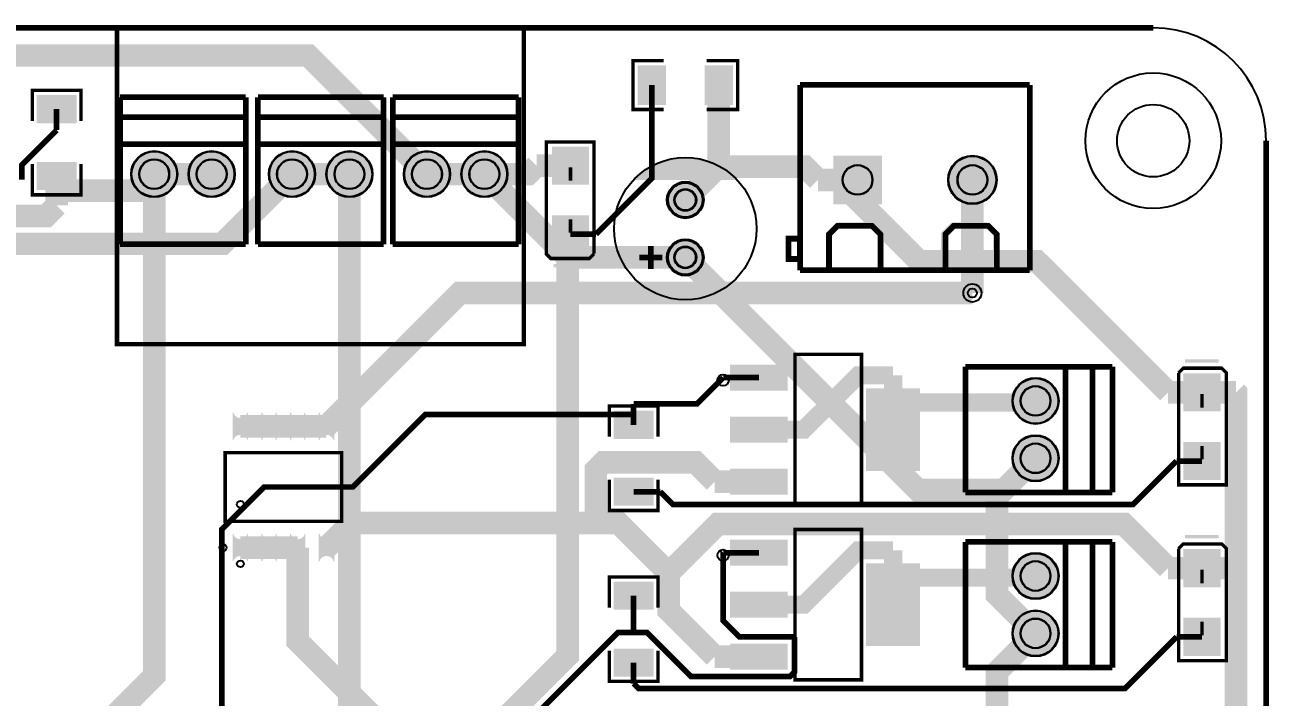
# Model space of a CAD drawing. Header units: millimetres. Extents: x 0 to 140, y -140 to 0.
# Drawn here: x 85.1 to 140.1, y -29.6 to 0.1 of the extents above; entities that cross this region are included whole.
import ezdxf

# ---------------------------------------------------------------- set-up
doc = ezdxf.new("R2010")
doc.units = ezdxf.units.MM
for name, color, linetype, true_color in [('BoardOutLine', 7, 'Continuous', 0xff00ff), ('BottomLayer', 7, 'Continuous', 0x0000ff), ('BottomSolderMaskLayer', 7, 'Continuous', 0xaa00ff), ('Document', 7, 'Continuous', 0xffffff), ('Hole', 7, 'Continuous', 0x222222), ('Multi-Layer', 7, 'Continuous', 0xc0c0c0), ('TopLayer', 7, 'Continuous', 0xff0000), ('TopPasteMaskLayer', 7, 'Continuous', 0x808080), ('TopSilkLayer', 7, 'Continuous', 0xffcc00), ('TopSolderMaskLayer', 7, 'Continuous', 0x800080)]:
    doc.layers.add(name, color=color, linetype=linetype, true_color=true_color)

msp = doc.modelspace()

# ---------------------------------------------------------------- hatches: boundary and pattern name
at = {"layer": 'BottomSolderMaskLayer'}
for points in [[(89.7797815595631, -6.477012954025895, 1), (91.83058166116331, -6.477012954025895, 1)], [(92.31978663957324, -6.477012954025895, 1), (94.37058674117344, -6.477012954025895, 1)], [(95.87579375158742, -6.477012954025895, 1), (97.92659385318763, -6.477012954025895, 1)], [(98.41579883159778, -6.477012954025895, 1), (100.46659893319799, -6.477012954025895, 1)], [(101.84480568961152, -6.477012954025895, 1), (103.89560579121172, -6.477012954025895, 1)], [(104.38481076962165, -6.477012954025895, 1), (106.43561087122185, -6.477012954025895, 1)], [(120.84533304304728, -5.6560010643830765), (122.99533304304714, -5.6560010643830765), (122.99533304304714, -7.806001064383167), (120.84533304304728, -7.806001064383167)], [(125.9253302006603, -6.730988061976063, 1), (128.0753302006603, -6.730988061976063, 1)], [(113.48742697485407, -7.6200152400305114, 1), (115.11303022606059, -7.6200152400305114, 1)], [(113.48742697485407, -10.160020320040644, 1), (115.11303022606059, -10.160020320040644, 1)], [(128.76885953771915, -16.51003302006609, 1), (130.81965963931935, -16.51003302006609, 1)], [(128.76885953771915, -19.050038100076222, 1), (130.81965963931935, -19.050038100076222, 1)], [(128.76885953771915, -24.25704851409705, 1), (130.81965963931935, -24.25704851409705, 1)], [(128.76885953771915, -26.797053594107183, 1), (130.81965963931935, -26.797053594107183, 1)]]:
    msp.add_hatch(color=256, dxfattribs=at).paths.add_polyline_path(points)
at = {"layer": 'Document'}
for points in [[(109.72021844043684, -6.395021590043257), (108.72021844043684, -6.395021590043257), (108.72021844043684, -6.545008890017812), (109.72021844043684, -6.545008890017812)], [(109.29522479044954, -6.170002540005044), (109.14521209042437, -6.170002540005044), (109.14521209042437, -6.770002540005066), (109.29522479044954, -6.770002540005066)], [(109.29522479044954, -9.070027940055866), (109.14521209042437, -9.070027940055866), (109.14521209042437, -8.470027940055957), (109.29522479044954, -8.470027940055957)], [(120.53324866649723, -10.631013462026885), (120.53324866649746, -9.131013462026885), (120.53433223147954, -9.114435253987722), (120.53757056511222, -9.098140337905079), (120.54290825091425, -9.082407563034053), (120.55025394691665, -9.067506158902347), (120.55948194876805, -9.053691128077617), (120.57043434086904, -9.04119888239768), (120.97043434086868, -8.641198882397703), (120.98292658654873, -8.63024649029694), (120.99674161737335, -8.62101848844543), (121.01164302150528, -8.613672792443026), (121.02737579637596, -8.60833510664122), (121.04367071245883, -8.605096773008313), (121.06024892049777, -8.604013208026345), (122.56024892049777, -8.604013208026345), (122.57682712853693, -8.605096773008313), (122.5931220446198, -8.60833510664122), (122.60885481949049, -8.613672792443026), (122.62375622362242, -8.62101848844543), (122.63757125444704, -8.63024649029694), (122.65006350012709, -8.641198882397703), (123.05006350012695, -9.04119888239768), (123.06101589222772, -9.053691128077617), (123.07024389407934, -9.067506158902347), (123.07758959008174, -9.082407563034053), (123.08292727588355, -9.098140337905079), (123.08616560951646, -9.114435253987722), (123.08724917449831, -9.131013462026885), (123.08724917449831, -10.731013462026908), (123.0861626697199, -10.747590321592611), (123.08292174578219, -10.763883546495094), (123.07758185579269, -10.779614355139188), (123.07023436674945, -10.794513589027247), (123.06100499622721, -10.808326318136778), (123.050051661314, -10.820816202843162), (123.03756177660762, -10.831769537756031), (123.02374904749809, -10.84099890827838), (123.00884981360991, -10.848346397321734), (122.99311900496605, -10.853686287311348), (122.97682578006356, -10.85692721124883), (122.96024892049786, -10.858013716027472), (122.94367206093216, -10.85692721124883), (122.92737883602967, -10.853686287311348), (122.91164802738581, -10.848346397321734), (122.89674879349764, -10.84099890827838), (122.8829360643881, -10.831769537756031), (122.87044617968172, -10.820816202843162), (122.85949284476874, -10.808326318136778), (122.8502634742465, -10.794513589027247), (122.84291598520326, -10.779614355139188), (122.83757609521354, -10.763883546495094), (122.83433517127582, -10.747590321592611), (122.83324866649741, -10.731013462026908), (122.83324866649741, -9.183616967234002), (122.50764541529088, -8.858013716027358), (121.11285242570489, -8.858013716027358), (120.78724917449836, -9.183616967234002), (120.78724917449836, -10.631013462026885), (120.78616266971994, -10.647590321592588), (120.78292174578223, -10.663883546495072), (120.7775818557925, -10.679614355139165), (120.77023436674926, -10.694513589027224), (120.76100499622703, -10.708326318136756), (120.75005166131405, -10.720816202843139), (120.73756177660744, -10.731769537756009), (120.72374904749813, -10.740998908278357), (120.70884981360996, -10.748346397321711), (120.69311900496587, -10.753686287311325), (120.67682578006361, -10.756927211248922), (120.66024892049768, -10.758013716027449), (120.64367206093198, -10.756927211248922), (120.62737883602972, -10.753686287311325), (120.61164802738563, -10.748346397321711), (120.59674879349745, -10.740998908278357), (120.58293606438815, -10.731769537756009), (120.57044617968154, -10.720816202843139), (120.55949284476856, -10.708326318136756), (120.55026347424632, -10.694513589027224), (120.54291598520308, -10.679614355139165), (120.53757609521335, -10.663883546495072), (120.53433517127564, -10.647590321592588), (120.53324866649723, -10.631013462026885)], [(125.6132588265175, -10.631013462026885), (125.61325882651772, -9.131013462026885), (125.6143423914998, -9.114435253987722), (125.61758072513271, -9.098140337905079), (125.62291841093452, -9.082407563034053), (125.63026410693692, -9.067506158902347), (125.63949210878855, -9.053691128077617), (125.65044450088931, -9.04119888239768), (126.05044450088894, -8.641198882397703), (126.062936746569, -8.63024649029694), (126.07675177739361, -8.62101848844543), (126.09165318152554, -8.613672792443026), (126.10738595639623, -8.60833510664122), (126.1236808724791, -8.605096773008313), (126.14025908051826, -8.604013208026345), (127.64025908051826, -8.604013208026345), (127.6568372885572, -8.605096773008313), (127.67313220464007, -8.60833510664122), (127.68886497951075, -8.613672792443026), (127.70376638364269, -8.62101848844543), (127.7175814144673, -8.63024649029694), (127.73007366014735, -8.641198882397703), (128.13007366014722, -9.04119888239768), (128.1410260522482, -9.053691128077617), (128.1502540540996, -9.067506158902347), (128.157599750102, -9.082407563034053), (128.16293743590404, -9.098140337905079), (128.16617576953672, -9.114435253987722), (128.1672593345188, -9.131013462026885), (128.1672593345188, -10.731013462026908), (128.1661728297404, -10.747590321592611), (128.16293190580268, -10.763883546495094), (128.15759201581295, -10.779614355139188), (128.1502445267697, -10.794513589027247), (128.14101515624748, -10.808326318136778), (128.1300618213345, -10.820816202843162), (128.11757193662788, -10.831769537756031), (128.10375920751858, -10.84099890827838), (128.0888599736304, -10.848346397321734), (128.0731291649863, -10.853686287311348), (128.05683594008406, -10.85692721124883), (128.04025908051813, -10.858013716027472), (128.02368222095242, -10.85692721124883), (128.00738899605017, -10.853686287311348), (127.99165818740607, -10.848346397321734), (127.9767589535179, -10.84099890827838), (127.9629462244086, -10.831769537756031), (127.95045633970199, -10.820816202843162), (127.939503004789, -10.808326318136778), (127.93027363426677, -10.794513589027247), (127.92292614522353, -10.779614355139188), (127.9175862552338, -10.763883546495094), (127.91434533129609, -10.747590321592611), (127.91325882651768, -10.731013462026908), (127.91325882651768, -9.183616967234002), (127.58765557531115, -8.858013716027358), (126.19286258572515, -8.858013716027358), (125.86725933451862, -9.183616967234002), (125.86725933451862, -10.631013462026885), (125.86617282974021, -10.647590321592588), (125.8629319058025, -10.663883546495072), (125.85759201581277, -10.679614355139165), (125.85024452676953, -10.694513589027224), (125.8410151562473, -10.708326318136756), (125.83006182133431, -10.720816202843139), (125.81757193662793, -10.731769537756009), (125.8037592075184, -10.740998908278357), (125.78885997363022, -10.748346397321711), (125.77312916498636, -10.753686287311325), (125.75683594008387, -10.756927211248922), (125.74025908051817, -10.758013716027449), (125.72368222095247, -10.756927211248922), (125.70738899604999, -10.753686287311325), (125.69165818740612, -10.748346397321711), (125.67675895351795, -10.740998908278357), (125.66294622440842, -10.731769537756009), (125.65045633970203, -10.720816202843139), (125.63950300478882, -10.708326318136756), (125.63027363426659, -10.694513589027224), (125.62292614522335, -10.679614355139165), (125.61758625523385, -10.663883546495072), (125.61434533129614, -10.647590321592588), (125.6132588265175, -10.631013462026885)], [(137.08526797053605, -16.203022606045238), (137.23528067056122, -16.203022606045238), (137.23528067056122, -16.803022606045147), (137.08526797053605, -16.803022606045147)], [(137.08526797053605, -19.10304800609606), (137.23528067056122, -19.10304800609606), (137.23528067056122, -18.503048006096037), (137.08526797053605, -18.503048006096037)], [(136.66027432054875, -18.878028956057847), (137.66027432054875, -18.878028956057847), (137.66027432054875, -18.728041656083406), (136.66027432054875, -18.728041656083406)], [(137.08526797053605, -23.979349758699527), (137.23528067056122, -23.979349758699527), (137.23528067056122, -24.57934975869955), (137.08526797053605, -24.57934975869955)], [(137.08526797053605, -26.879375158750236), (137.23528067056122, -26.879375158750236), (137.23528067056122, -26.279375158750327), (137.08526797053605, -26.279375158750327)], [(136.66027432054875, -26.65435610871225), (137.66027432054875, -26.65435610871225), (137.66027432054875, -26.50436880873758), (136.66027432054875, -26.50436880873758)]]:
    msp.add_hatch(color=256, dxfattribs=at).paths.add_polyline_path(points)
at = {"layer": 'Multi-Layer'}
for points in [[(89.8051816103632, -6.477012954025895, 1), (91.8051816103632, -6.477012954025895, 1)], [(92.34518669037334, -6.477012954025895, 1), (94.34518669037334, -6.477012954025895, 1)], [(95.90119380238752, -6.477012954025895, 1), (97.90119380238752, -6.477012954025895, 1)], [(98.44119888239788, -6.477012954025895, 1), (100.44119888239788, -6.477012954025895, 1)], [(101.87020574041162, -6.477012954025895, 1), (103.87020574041162, -6.477012954025895, 1)], [(104.41021082042175, -6.477012954025895, 1), (106.41021082042175, -6.477012954025895, 1)], [(120.87033274066562, -5.681000762001531), (122.97033274066553, -5.681000762001531), (122.97033274066553, -7.781000762001554), (120.87033274066562, -7.781000762001554)], [(125.9503302006603, -6.730988061976063, 1), (128.0503302006603, -6.730988061976063, 1)], [(113.53822707645428, -7.6200152400305114, 1), (115.06223012446038, -7.6200152400305114, 1)], [(113.53822707645428, -10.160020320040644, 1), (115.06223012446038, -10.160020320040644, 1)], [(128.79425958851925, -16.51003302006609, 1), (130.79425958851925, -16.51003302006609, 1)], [(128.79425958851925, -19.050038100076222, 1), (130.79425958851925, -19.050038100076222, 1)], [(128.79425958851925, -24.25704851409705, 1), (130.79425958851925, -24.25704851409705, 1)], [(128.79425958851925, -26.797053594107183, 1), (130.79425958851925, -26.797053594107183, 1)]]:
    msp.add_hatch(color=256, dxfattribs=at).paths.add_polyline_path(points)
at = {"layer": 'TopLayer'}
for points in [[(113.42522225044445, -1.689509779019545), (113.42522225044445, -3.39050038100072), (112.21770383540752, -3.39050038100072), (112.21770383540752, -1.689509779019545)], [(115.17523495046999, -1.689509779019545), (115.17523495046999, -3.39050038100072), (116.38275336550691, -3.39050038100072), (116.38275336550691, -1.689509779019545)], [(85.6366776733555, -4.205003810007611), (87.33766827533645, -4.205003810007611), (87.33766827533645, -2.997485394970795), (85.6366776733555, -2.997485394970795)], [(108.42021844043688, -6.920116840233618), (108.42021844043688, -5.285115570231142), (110.02021844043679, -5.285115570231142), (110.02021844043679, -6.920116840233618)], [(85.6366776733555, -5.955016510033033), (87.33766827533645, -5.955016510033033), (87.33766827533645, -7.162534925069849), (85.6366776733555, -7.162534925069849)], [(108.42021844043688, -9.954914909829881), (108.42021844043688, -8.319913639827291), (110.02021844043679, -8.319913639827291), (110.02021844043679, -9.954914909829881)], [(118.8033020066041, -16.03007366014731), (116.30330200660387, -16.03007366014731), (116.30330200660387, -14.930048260096441), (118.8033020066041, -14.930048260096441)], [(137.9602743205487, -15.318135636271222), (137.9602743205487, -16.953136906273812), (136.3602743205488, -16.953136906273812), (136.3602743205488, -15.318135636271222)], [(122.3232664465329, -19.58003556007111), (122.3232664465329, -15.980035560071087), (124.66327152654299, -15.980035560071087), (124.66327152654299, -19.58003556007111)], [(94.93018796037597, -17.020040640081334, -0.7853981633974483), (94.30019050038106, -17.020040640081334), (94.30019050038106, -18.255041910083833, -0.7853981633974483), (94.93018796037597, -18.255041910083833)], [(96.20019050038093, -17.020040640081334, -0.7853981633974483), (95.57019304038602, -17.020040640081334), (95.57019304038602, -18.255041910083833, -0.7853981633974483), (96.20019050038093, -18.255041910083833)], [(97.4701930403861, -17.020040640081334, -0.7853981633974483), (96.8401955803912, -17.020040640081334), (96.8401955803912, -18.255041910083833, -0.7853981633974483), (97.4701930403861, -18.255041910083833)], [(98.74019558039129, -17.020040640081334, -0.7853981633974483), (98.11019812039638, -17.020040640081334), (98.11019812039638, -18.255041910083833, -0.7853981633974483), (98.74019558039129, -18.255041910083833)], [(112.86471932943869, -18.175031750063567), (111.16372872745751, -18.175031750063567), (111.16372872745751, -16.96751333502675), (112.86471932943869, -16.96751333502675)], [(118.8033020066041, -18.330048260096532), (116.30330200660387, -18.330048260096532), (116.30330200660387, -17.23002286004578), (118.8033020066041, -17.23002286004578)], [(137.9602743205487, -18.352933705867486), (137.9602743205487, -19.987934975869962), (136.3602743205488, -19.987934975869962), (136.3602743205488, -18.352933705867486)], [(118.8033020066041, -20.630022860045756), (116.30330200660387, -20.630022860045756), (116.30330200660387, -19.52999745999489), (118.8033020066041, -19.52999745999489)], [(112.86471932943869, -19.925044450088876), (111.16372872745751, -19.925044450088876), (111.16372872745751, -21.132562865125692), (112.86471932943869, -21.132562865125692)], [(94.93018796037597, -22.385039370078744, -0.7853981633974483), (94.30019050038106, -22.385039370078744), (94.30019050038106, -23.620040640081243, -0.7853981633974483), (94.93018796037597, -23.620040640081243)], [(96.20019050038093, -22.385039370078744, -0.7853981633974483), (95.57019304038602, -22.385039370078744), (95.57019304038602, -23.620040640081243, -0.7853981633974483), (96.20019050038093, -23.620040640081243)], [(97.4701930403861, -22.385039370078744, -0.7853981633974483), (96.8401955803912, -22.385039370078744), (96.8401955803912, -23.620040640081243, -0.7853981633974483), (97.4701930403861, -23.620040640081243)], [(98.74019558039129, -22.385039370078744, -0.7853981633974483), (98.11019812039638, -22.385039370078744), (98.11019812039638, -23.620040640081243, -0.7853981633974483), (98.74019558039129, -23.620040640081243)], [(118.8033020066041, -23.77708915417827), (116.30330200660387, -23.77708915417827), (116.30330200660387, -22.677063754127516), (118.8033020066041, -22.677063754127516)], [(137.9602743205487, -23.094462788925625), (137.9602743205487, -24.7294640589281), (136.3602743205488, -24.7294640589281), (136.3602743205488, -23.094462788925625)], [(122.3232664465329, -27.327051054102185), (122.3232664465329, -23.72705105410205), (124.66327152654299, -23.72705105410205), (124.66327152654299, -27.327051054102185)], [(112.86471932943869, -25.736398272796578), (111.16372872745751, -25.736398272796578), (111.16372872745751, -24.52887985775976), (112.86471932943869, -24.52887985775976)], [(118.8033020066041, -26.077063754127494), (116.30330200660387, -26.077063754127494), (116.30330200660387, -24.97703835407674), (118.8033020066041, -24.97703835407674)], [(137.9602743205487, -26.12926085852166), (137.9602743205487, -27.76426212852425), (136.3602743205488, -27.76426212852425), (136.3602743205488, -26.12926085852166)], [(112.86471932943869, -27.486410972821886), (111.16372872745751, -27.486410972821886), (111.16372872745751, -28.693929387858702), (112.86471932943869, -28.693929387858702)], [(118.8033020066041, -28.377038354076717), (116.30330200660387, -28.377038354076717), (116.30330200660387, -27.277012954025963), (118.8033020066041, -27.277012954025963)]]:
    msp.add_hatch(color=256, dxfattribs=at).paths.add_polyline_path(points)
at = {"layer": 'TopPasteMaskLayer'}
for points in [[(113.42522225044445, -1.7895097790195678), (113.42522225044445, -2.1508255016509565), (113.32522225044454, -2.2508255016509793), (113.11465582931169, -2.2508255016509793), (113.01465582931155, -2.350825501651002), (113.01465582931155, -2.729184658369263), (113.11465582931169, -2.829184658369286), (113.32522225044454, -2.829184658369286), (113.42522225044445, -2.9291846583693086), (113.42522225044445, -3.2905003810006974), (113.32522225044454, -3.39050038100072), (112.31770383540766, -3.39050038100072), (112.21770383540752, -3.2905003810006974), (112.21770383540752, -1.7895097790195678), (112.31770383540766, -1.689509779019545), (113.32522225044454, -1.689509779019545)], [(115.17523495046999, -1.7895097790195678), (115.17523495046999, -2.1508255016509565), (115.2752349504699, -2.2508255016509793), (115.48580137160275, -2.2508255016509793), (115.58580137160288, -2.350825501651002), (115.58580137160288, -2.729184658369263), (115.48580137160275, -2.829184658369286), (115.2752349504699, -2.829184658369286), (115.17523495046999, -2.9291846583693086), (115.17523495046999, -3.2905003810006974), (115.2752349504699, -3.39050038100072), (116.28275336550678, -3.39050038100072), (116.38275336550691, -3.2905003810006974), (116.38275336550691, -1.7895097790195678), (116.28275336550678, -1.689509779019545), (115.2752349504699, -1.689509779019545)], [(85.73667767335542, -4.205003810007611), (86.0979933959868, -4.205003810007611), (86.19799339598671, -4.105003810007588), (86.19799339598671, -3.894437388874735), (86.29799339598662, -3.794437388874826), (86.67635255270534, -3.794437388874826), (86.77635255270525, -3.894437388874735), (86.77635255270525, -4.105003810007588), (86.87635255270516, -4.205003810007611), (87.23766827533655, -4.205003810007611), (87.33766827533645, -4.105003810007588), (87.33766827533645, -3.0974853949708177), (87.23766827533655, -2.997485394970795), (85.73667767335542, -2.997485394970795), (85.6366776733555, -3.0974853949708177), (85.6366776733555, -4.105003810007588)], [(108.52019304038595, -6.920040640081311), (108.8907289814581, -6.920040640081311), (108.990728981458, -6.820040640081288), (108.990728981458, -6.4641351282703), (109.09072898145814, -6.364135128270277), (109.34968249936492, -6.364135128270277), (109.44968249936505, -6.4641351282703), (109.44968249936505, -6.820040640081288), (109.54970789941581, -6.920040640081311), (109.92021844043688, -6.920040640081311), (110.02021844043679, -6.820040640081288), (110.02021844043679, -5.385039370078744), (109.92021844043688, -5.28501397002799), (108.52019304038595, -5.28501397002799), (108.42019304038604, -5.385039370078744), (108.42019304038604, -6.820040640081288)], [(85.73667767335542, -5.955016510033033), (86.0979933959868, -5.955016510033033), (86.19799339598671, -6.055016510033056), (86.19799339598671, -6.265582931165909), (86.29799339598662, -6.365582931165818), (86.67635255270534, -6.365582931165818), (86.77635255270525, -6.265582931165909), (86.77635255270525, -6.055016510033056), (86.87635255270516, -5.955016510033033), (87.23766827533655, -5.955016510033033), (87.33766827533645, -6.055016510033056), (87.33766827533645, -7.062534925069826), (87.23766827533655, -7.162534925069849), (85.73667767335542, -7.162534925069849), (85.6366776733555, -7.062534925069826), (85.6366776733555, -6.055016510033056)], [(109.92021844043688, -8.320015240030557), (109.54970789941581, -8.320015240030557), (109.4497078994159, -8.42001524003058), (109.4497078994159, -8.775920751841454), (109.34970789941576, -8.875920751841477), (109.09072898145814, -8.875920751841477), (108.990728981458, -8.775920751841454), (108.990728981458, -8.42001524003058), (108.8907289814581, -8.320015240030557), (108.52021844043679, -8.320015240030557), (108.42021844043688, -8.42001524003058), (108.42021844043688, -9.85501651003301), (108.52021844043679, -9.955016510033033), (109.92021844043688, -9.955016510033033), (110.02021844043679, -9.85501651003301), (110.02021844043679, -8.42001524003058)], [(118.8033020066041, -16.03007366014731), (116.30330200660387, -16.03007366014731), (116.30330200660387, -14.930048260096441), (118.8033020066041, -14.930048260096441)], [(136.4602743205487, -16.953035306070547), (136.83078486156978, -16.953035306070547), (136.9307848615697, -16.853035306070524), (136.9307848615697, -16.49712979425965), (137.03078486156983, -16.397129794259627), (137.28976377952745, -16.397129794259627), (137.38976377952758, -16.49712979425965), (137.38976377952758, -16.853035306070524), (137.4897637795275, -16.953035306070547), (137.8602743205488, -16.953035306070547), (137.9602743205487, -16.853035306070524), (137.9602743205487, -15.418034036068093), (137.8602743205488, -15.31803403606807), (136.4602743205487, -15.31803403606807), (136.3602743205488, -15.418034036068093), (136.3602743205488, -16.853035306070524)], [(122.3232664465329, -19.58003556007111), (122.3232664465329, -15.980035560071087), (124.66327152654299, -15.980035560071087), (124.66327152654299, -19.58003556007111)], [(94.93018796037597, -17.020040640081334, -0.7853981633974483), (94.30019050038106, -17.020040640081334), (94.30019050038106, -18.255041910083833, -0.7853981633974483), (94.93018796037597, -18.255041910083833)], [(96.20019050038093, -17.020040640081334, -0.7853981633974483), (95.57019304038602, -17.020040640081334), (95.57019304038602, -18.255041910083833, -0.7853981633974483), (96.20019050038093, -18.255041910083833)], [(97.4701930403861, -17.020040640081334, -0.7853981633974483), (96.8401955803912, -17.020040640081334), (96.8401955803912, -18.255041910083833, -0.7853981633974483), (97.4701930403861, -18.255041910083833)], [(98.74019558039129, -17.020040640081334, -0.7853981633974483), (98.11019812039638, -17.020040640081334), (98.11019812039638, -18.255041910083833, -0.7853981633974483), (98.74019558039129, -18.255041910083833)], [(112.76471932943878, -18.175031750063567), (112.40340360680716, -18.175031750063567), (112.30340360680725, -18.075031750063545), (112.30340360680725, -17.864465328930578), (112.20340360680734, -17.76446532893067), (111.82504445008885, -17.76446532893067), (111.72504445008894, -17.864465328930578), (111.72504445008894, -18.075031750063545), (111.62504445008904, -18.175031750063567), (111.26372872745742, -18.175031750063567), (111.16372872745751, -18.075031750063545), (111.16372872745751, -17.067513335026774), (111.26372872745742, -16.96751333502675), (112.76471932943878, -16.96751333502675), (112.86471932943869, -17.067513335026774), (112.86471932943869, -18.075031750063545)], [(118.8033020066041, -18.330048260096532), (116.30330200660387, -18.330048260096532), (116.30330200660387, -17.23002286004578), (118.8033020066041, -17.23002286004578)], [(137.86029972059964, -18.353009906019793), (137.4897637795275, -18.353009906019793), (137.38976377952758, -18.453009906019815), (137.38976377952758, -18.808915417830804), (137.28976377952745, -18.908915417830826), (137.03081026162067, -18.908915417830826), (136.93081026162054, -18.808915417830804), (136.93081026162054, -18.453009906019815), (136.83078486156978, -18.353009906019793), (136.4602743205487, -18.353009906019793), (136.3602743205488, -18.453009906019815), (136.3602743205488, -19.88801117602236), (136.4602743205487, -19.988036576073114), (137.86029972059964, -19.988036576073114), (137.96029972059955, -19.88801117602236), (137.96029972059955, -18.453009906019815)], [(118.8033020066041, -20.630022860045756), (116.30330200660387, -20.630022860045756), (116.30330200660387, -19.52999745999489), (118.8033020066041, -19.52999745999489)], [(112.76471932943878, -19.925044450088876), (112.40340360680716, -19.925044450088876), (112.30340360680725, -20.0250444500889), (112.30340360680725, -20.235610871221752), (112.20340360680734, -20.33561087122166), (111.82504445008885, -20.33561087122166), (111.72504445008894, -20.235610871221752), (111.72504445008894, -20.0250444500889), (111.62504445008904, -19.925044450088876), (111.26372872745742, -19.925044450088876), (111.16372872745751, -20.0250444500889), (111.16372872745751, -21.03256286512567), (111.26372872745742, -21.132562865125692), (112.76471932943878, -21.132562865125692), (112.86471932943869, -21.03256286512567), (112.86471932943869, -20.0250444500889)], [(94.93018796037597, -22.385039370078744, -0.7853981633974483), (94.30019050038106, -22.385039370078744), (94.30019050038106, -23.620040640081243, -0.7853981633974483), (94.93018796037597, -23.620040640081243)], [(96.20019050038093, -22.385039370078744, -0.7853981633974483), (95.57019304038602, -22.385039370078744), (95.57019304038602, -23.620040640081243, -0.7853981633974483), (96.20019050038093, -23.620040640081243)], [(97.4701930403861, -22.385039370078744, -0.7853981633974483), (96.8401955803912, -22.385039370078744), (96.8401955803912, -23.620040640081243, -0.7853981633974483), (97.4701930403861, -23.620040640081243)], [(98.74019558039129, -22.385039370078744, -0.7853981633974483), (98.11019812039638, -22.385039370078744), (98.11019812039638, -23.620040640081243, -0.7853981633974483), (98.74019558039129, -23.620040640081243)], [(118.8033020066041, -23.77708915417827), (116.30330200660387, -23.77708915417827), (116.30330200660387, -22.677063754127516), (118.8033020066041, -22.677063754127516)], [(136.4602743205487, -24.72936245872495), (136.83078486156978, -24.72936245872495), (136.9307848615697, -24.629362458724927), (136.9307848615697, -24.27345694691394), (137.03078486156983, -24.173456946913916), (137.28976377952745, -24.173456946913916), (137.38976377952758, -24.27345694691394), (137.38976377952758, -24.629362458724927), (137.4897637795275, -24.72936245872495), (137.8602743205488, -24.72936245872495), (137.9602743205487, -24.629362458724927), (137.9602743205487, -23.194361188722496), (137.8602743205488, -23.094361188722473), (136.4602743205487, -23.094361188722473), (136.3602743205488, -23.194361188722496), (136.3602743205488, -24.629362458724927)], [(122.3232664465329, -27.327051054102185), (122.3232664465329, -23.72705105410205), (124.66327152654299, -23.72705105410205), (124.66327152654299, -27.327051054102185)], [(112.76471932943878, -25.736398272796578), (112.40340360680716, -25.736398272796578), (112.30340360680725, -25.636398272796555), (112.30340360680725, -25.425831851663816), (112.20340360680734, -25.325831851663793), (111.82504445008885, -25.325831851663793), (111.72504445008894, -25.425831851663816), (111.72504445008894, -25.636398272796555), (111.62504445008904, -25.736398272796578), (111.26372872745742, -25.736398272796578), (111.16372872745751, -25.636398272796555), (111.16372872745751, -24.628879857759784), (111.26372872745742, -24.52887985775976), (112.76471932943878, -24.52887985775976), (112.86471932943869, -24.628879857759784), (112.86471932943869, -25.636398272796555)], [(118.8033020066041, -26.077063754127494), (116.30330200660387, -26.077063754127494), (116.30330200660387, -24.97703835407674), (118.8033020066041, -24.97703835407674)], [(137.86029972059964, -26.129337058674082), (137.4897637795275, -26.129337058674082), (137.38976377952758, -26.229337058674105), (137.38976377952758, -26.585242570485093), (137.28976377952745, -26.685242570485116), (137.03081026162067, -26.685242570485116), (136.93081026162054, -26.585242570485093), (136.93081026162054, -26.229337058674105), (136.83078486156978, -26.129337058674082), (136.4602743205487, -26.129337058674082), (136.3602743205488, -26.229337058674105), (136.3602743205488, -27.66433832867665), (136.4602743205487, -27.764363728727517), (137.86029972059964, -27.764363728727517), (137.96029972059955, -27.66433832867665), (137.96029972059955, -26.229337058674105)], [(112.76471932943878, -27.486410972821886), (112.40340360680716, -27.486410972821886), (112.30340360680725, -27.58641097282191), (112.30340360680725, -27.796977393954876), (112.20340360680734, -27.896977393954785), (111.82504445008885, -27.896977393954785), (111.72504445008894, -27.796977393954876), (111.72504445008894, -27.58641097282191), (111.62504445008904, -27.486410972821886), (111.26372872745742, -27.486410972821886), (111.16372872745751, -27.58641097282191), (111.16372872745751, -28.593929387858793), (111.26372872745742, -28.693929387858702), (112.76471932943878, -28.693929387858702), (112.86471932943869, -28.593929387858793), (112.86471932943869, -27.58641097282191)], [(118.8033020066041, -28.377038354076717), (116.30330200660387, -28.377038354076717), (116.30330200660387, -27.277012954025963), (118.8033020066041, -27.277012954025963)]]:
    msp.add_hatch(color=256, dxfattribs=at).paths.add_polyline_path(points)
at = {"layer": 'TopSilkLayer'}
for points in [[(112.0142240284481, -6.731013462026908), (112.06808982915368, -6.6728687918314336), (112.12343408814286, -6.616129562415381), (112.18022014811731, -6.560833355037403), (112.23841039679996, -6.5070167951693065), (112.29796629184943, -6.454715528237784), (112.35884838638708, -6.403964196014158), (112.42101635512631, -6.3547964136699875), (112.48442902108036, -6.3072447475117315), (112.54904438283597, -6.261340693410375), (112.61481964237555, -6.217114655940009), (112.68171123342063, -6.17459592823991), (112.74967485029129, -6.133812672611498), (112.8186654772503, -6.094791901865619), (112.8886374183196, -6.057559461429946), (112.95954432754729, -6.022140012231375), (113.0313392397054, -5.988557014360026), (113.10397460139575, -5.95683271153257), (113.1774023025489, -5.926988116357506), (113.2515737082881, -5.8990429964178475), (113.32643969114451, -5.873015861178715), (113.40195066359479, -5.848923949726782), (113.4780566109066, -5.826783219351796), (113.55470712426654, -5.806608334978591), (113.63185143416649, -5.788412659452092), (113.70943844403223, -5.77220824468759), (113.78741676406753, -5.758005823687768), (113.86573474529155, -5.745814803433518), (113.94434051374765, -5.7356432586535675), (114.02318200486411, -5.727497926475735), (114.10220699793854, -5.721384201965293), (114.18136315072502, -5.717306134550881), (114.26059803410453, -5.715266425342406), (114.3398591668099, -5.715266425342406), (114.41909405018941, -5.717306134550881), (114.4982502029759, -5.721384201965293), (114.57727519605032, -5.727497926475735), (114.65611668716701, -5.7356432586535675), (114.73472245562311, -5.745814803433518), (114.8130404368469, -5.758005823687768), (114.8910187568822, -5.77220824468759), (114.96860576674794, -5.788412659452092), (115.04575007664789, -5.806608334978591), (115.12240059000783, -5.826783219351796), (115.19850653731987, -5.848923949726782), (115.27401750976992, -5.873015861178715), (115.34888349262633, -5.8990429964178475), (115.42305489836576, -5.926988116357506), (115.49648259951869, -5.95683271153257), (115.56911796120926, -5.988557014360026), (115.64091287336714, -6.022140012231375), (115.71181978259483, -6.057559461429946), (115.78179172366413, -6.094791901865619), (115.85078235062315, -6.133812672611498), (115.9187459674938, -6.17459592823991), (115.98563755853911, -6.217114655940009), (116.05141281807846, -6.261340693410375), (116.11602817983407, -6.3072447475117315), (116.17944084578812, -6.3547964136699875), (116.24160881452735, -6.403964196014158), (116.302490909065, -6.454715528237784), (116.36204680411447, -6.5070167951693065), (116.42023705279712, -6.560833355037403), (116.47702311277158, -6.616129562415381), (116.53236737176098, -6.6728687918314336), (116.58623317246634, -6.731013462026908)], [(109.98140716281432, -10.453822707645372), (108.47899415798838, -10.453822707645372), (108.47899415798838, -10.60622301244598), (109.98140716281432, -10.60622301244598)], [(136.39908559817127, -14.819227838455731), (137.9014986029972, -14.819227838455731), (137.9014986029972, -14.666827533655123), (136.39908559817127, -14.666827533655123)], [(136.39908559817127, -22.59555499111002), (137.9014986029972, -22.59555499111002), (137.9014986029972, -22.443154686309413), (136.39908559817127, -22.443154686309413)]]:
    msp.add_hatch(color=256, dxfattribs=at).paths.add_polyline_path(points)
at = {"layer": 'TopSolderMaskLayer'}
for points in [[(113.4506233698205, -1.6641101075001643), (113.4506233698205, -3.415900052520101), (112.19230485318349, -3.415900052520101), (112.19230485318349, -1.6641101075001643)], [(115.14983383109393, -1.6641101075001643), (115.14983383109393, -3.415900052520101), (116.40815234773095, -3.415900052520101), (116.40815234773095, -1.6641101075001643)], [(85.6008974755855, -4.2230355741841095), (87.37344847310646, -4.2230355741841095), (87.37344847310646, -2.9794551479171787), (85.6008974755855, -2.9794551479171787)], [(89.7797815595631, -6.477012954025895, 1), (91.83058166116331, -6.477012954025895, 1)], [(92.31978663957324, -6.477012954025895, 1), (94.37058674117344, -6.477012954025895, 1)], [(95.87579375158742, -6.477012954025895, 1), (97.92659385318763, -6.477012954025895, 1)], [(98.41579883159778, -6.477012954025895, 1), (100.46659893319799, -6.477012954025895, 1)], [(101.84480568961152, -6.477012954025895, 1), (103.89560579121172, -6.477012954025895, 1)], [(104.38481076962165, -6.477012954025895, 1), (106.43561087122185, -6.477012954025895, 1)], [(108.39536214091868, -6.94607253730635), (108.39536214091868, -5.25915987315841), (110.04507473995523, -5.25915987315841), (110.04507473995523, -6.94607253730635)], [(85.6008974755855, -5.936984745856535), (87.37344847310646, -5.936984745856535), (87.37344847310646, -7.180565172123465), (85.6008974755855, -7.180565172123465)], [(120.84533304304728, -5.6560010643830765), (122.99533304304714, -5.6560010643830765), (122.99533304304714, -7.806001064383167), (120.84533304304728, -7.806001064383167)], [(125.9253302006603, -6.730988061976063, 1), (128.0753302006603, -6.730988061976063, 1)], [(113.48742697485407, -7.6200152400305114, 1), (115.11303022606059, -7.6200152400305114, 1)], [(108.39536214091868, -9.980870606902613), (108.39536214091868, -8.29395794275456), (110.04507473995523, -8.29395794275456), (110.04507473995523, -9.980870606902613)], [(113.48742697485407, -10.160020320040644, 1), (115.11303022606059, -10.160020320040644, 1)], [(118.82869973481888, -16.055474297458886), (116.27789963321857, -16.055474297458886), (116.27789963321857, -14.904647622784978), (118.82869973481888, -14.904647622784978)], [(137.9851306200669, -15.29217993919849), (137.9851306200669, -16.979092603346544), (136.33541802103036, -16.979092603346544), (136.33541802103036, -15.29217993919849)], [(122.29786749857249, -19.605435610871268), (122.29786749857249, -15.954635509271043), (124.68867268018289, -15.954635509271043), (124.68867268018289, -19.605435610871268)], [(128.76885953771915, -16.51003302006609, 1), (130.81965963931935, -16.51003302006609, 1)], [(94.95558801117608, -17.00322073854909, -0.7853981633974483), (94.27479044958096, -17.00322073854909), (94.27479044958096, -18.271861811616077, -0.7853981633974483), (94.95558801117608, -18.271861811616077)], [(96.22559055118103, -17.00322073854909, -0.7853981633974483), (95.54479298958591, -17.00322073854909), (95.54479298958591, -18.271861811616077, -0.7853981633974483), (96.22559055118103, -18.271861811616077)], [(97.49559309118621, -17.00322073854909, -0.7853981633974483), (96.8147955295911, -17.00322073854909), (96.8147955295911, -18.271861811616077, -0.7853981633974483), (97.49559309118621, -18.271861811616077)], [(98.76559563119139, -17.00322073854909, -0.7853981633974483), (98.08479806959627, -17.00322073854909), (98.08479806959627, -18.271861811616077, -0.7853981633974483), (98.76559563119139, -18.271861811616077)], [(112.9004995272087, -18.193063514240066), (111.1279485296875, -18.193063514240066), (111.1279485296875, -16.94948308797302), (112.9004995272087, -16.94948308797302)], [(118.82869973481888, -18.355448897407996), (116.27789963321857, -18.355448897407996), (116.27789963321857, -17.2046222227342), (118.82869973481888, -17.2046222227342)], [(128.76885953771915, -19.050038100076222, 1), (130.81965963931935, -19.050038100076222, 1)], [(137.9851306200669, -18.326978008794754), (137.9851306200669, -20.013890672942694), (136.33541802103036, -20.013890672942694), (136.33541802103036, -18.326978008794754)], [(118.82869973481888, -20.655423497357333), (116.27789963321857, -20.655423497357333), (116.27789963321857, -19.504596822683425), (118.82869973481888, -19.504596822683425)], [(112.9004995272087, -19.907012685912377), (111.1279485296875, -19.907012685912377), (111.1279485296875, -21.15059311217931), (112.9004995272087, -21.15059311217931)], [(94.95558801117608, -22.3682194685465, -0.7853981633974483), (94.27479044958096, -22.3682194685465), (94.27479044958096, -23.636860541613487, -0.7853981633974483), (94.95558801117608, -23.636860541613487)], [(96.22559055118103, -22.3682194685465, -0.7853981633974483), (95.54479298958591, -22.3682194685465), (95.54479298958591, -23.636860541613487, -0.7853981633974483), (96.22559055118103, -23.636860541613487)], [(97.49559309118621, -22.3682194685465, -0.7853981633974483), (96.8147955295911, -22.3682194685465), (96.8147955295911, -23.636860541613487, -0.7853981633974483), (97.49559309118621, -23.636860541613487)], [(98.76559563119139, -22.3682194685465, -0.7853981633974483), (98.08479806959627, -22.3682194685465), (98.08479806959627, -23.636860541613487, -0.7853981633974483), (98.76559563119139, -23.636860541613487)], [(118.82869973481888, -23.802489791489847), (116.27789963321857, -23.802489791489847), (116.27789963321857, -22.65166311681594), (118.82869973481888, -22.65166311681594)], [(137.9851306200669, -23.068507091852894), (137.9851306200669, -24.755419756000833), (136.33541802103036, -24.755419756000833), (136.33541802103036, -23.068507091852894)], [(128.76885953771915, -24.25704851409705, 1), (130.81965963931935, -24.25704851409705, 1)], [(122.29786749857249, -27.35245110490223), (122.29786749857249, -23.701651003302004), (124.68867268018289, -23.701651003302004), (124.68867268018289, -27.35245110490223)], [(112.9004995272087, -25.754430036973076), (111.1279485296875, -25.754430036973076), (111.1279485296875, -24.510849610706146), (112.9004995272087, -24.510849610706146)], [(118.82869973481888, -26.10246439143907), (116.27789963321857, -26.10246439143907), (116.27789963321857, -24.951637716765163), (118.82869973481888, -24.951637716765163)], [(128.76885953771915, -26.797053594107183, 1), (130.81965963931935, -26.797053594107183, 1)], [(137.9851306200669, -26.10330516144893), (137.9851306200669, -27.790217825596983), (136.33541802103036, -27.790217825596983), (136.33541802103036, -26.10330516144893)], [(112.9004995272087, -27.468379208645388), (111.1279485296875, -27.468379208645388), (111.1279485296875, -28.711959634912432), (112.9004995272087, -28.711959634912432)], [(118.82869973481888, -28.402438991388294), (116.27789963321857, -28.402438991388294), (116.27789963321857, -27.251612316714386), (118.82869973481888, -27.251612316714386)]]:
    msp.add_hatch(color=256, dxfattribs=at).paths.add_polyline_path(points)

# ---------------------------------------------------------------- linework, layer by layer
at = {"layer": 'BoardOutLine', "const_width": 0.25400050800101603}
for points in [[(5, 0), (135, 0)], [(140, -5), (140, -135)]]:
    msp.add_lwpolyline(points, dxfattribs=at)
at = {"layer": 'BoardOutLine'}
msp.add_arc((135, -5), 5, 0, 90, dxfattribs=at)
at = {"layer": 'BottomLayer', "const_width": 1}
for points in [[(88.24714249428507, -31.239522479044922), (90.8051816103632, -28.681483362966674), (90.8051816103632, -6.477012954025895)], [(99.44119888239788, -6.477012954025895), (99.44119888239788, -63.433578867157735), (105.64719329438662, -69.63957327914648)], [(109.09321818643639, -10.160020320040644), (105.41021082042175, -6.477012954025895)], [(127.000254000508, -6.731013462026908), (127.000254000508, -11.734823469646926)], [(109.09321818643639, -10.160020320040644), (109.09321818643639, -27.79349758699516), (105.64719329438662, -31.239522479044922)], [(114.30022860045733, -10.160020320040644), (109.09321818643639, -10.160020320040644)], [(128.0924561849124, -20.451358902717743), (124.59156718313443, -20.451358902717743), (114.30022860045733, -10.160020320040644)], [(129.79425958851925, -19.050038100076222), (128.39293878587773, -20.451358902717743), (128.0924561849124, -20.451358902717743)], [(128.0924561849124, -20.451358902717743), (128.0924561849124, -25.09525019050045), (129.79425958851925, -26.797053594107183)], [(129.79425958851925, -26.797053594107183), (128.0924561849124, -28.498856997713915), (128.0924561849124, -32.84226568453141), (129.79425958851925, -34.544069088138144)]]:
    msp.add_lwpolyline(points, dxfattribs=at)
at = {"layer": 'BottomSolderMaskLayer'}
for centre, radius in [((90.8051816103632, -6.477012954025895), 1.0254000508001015), ((93.34518669037334, -6.477012954025895), 1.0254000508001015), ((96.90119380238752, -6.477012954025895), 1.0254000508001015), ((99.44119888239788, -6.477012954025895), 1.0254000508001015), ((102.87020574041162, -6.477012954025895), 1.0254000508001015), ((105.41021082042175, -6.477012954025895), 1.0254000508001015), ((90.8051816103632, -6.477012954025895), 0.6665230556267565), ((93.34518669037334, -6.477012954025895), 0.6665230556267565), ((96.90119380238752, -6.477012954025895), 0.6665230556267565), ((99.44119888239788, -6.477012954025895), 0.6665230556267565), ((102.87020574041162, -6.477012954025895), 0.6665230556267565), ((105.41021082042175, -6.477012954025895), 0.6665230556267565), ((127.0003302006603, -6.730988061976063), 1.075), ((121.92032004064004, -6.730988061976063), 0.6654891928831477), ((127.000254000508, -6.731013462026908), 0.6654891928831477), ((114.30022860045733, -7.6200152400305114), 0.8128016256032513), ((114.30022860045733, -7.6200152400305114), 0.48768097536195076), ((114.30022860045733, -10.160020320040644), 0.8128016256032513), ((114.30022860045733, -10.160020320040644), 0.48768097536195076), ((129.79425958851925, -16.51003302006609), 1.0254000508001015), ((129.79425958851925, -16.51003302006609), 0.6665230556267565), ((129.79425958851925, -19.050038100076222), 1.0254000508001015), ((129.79425958851925, -19.050038100076222), 0.6665230556267565), ((129.79425958851925, -24.25704851409705), 1.0254000508001015), ((129.79425958851925, -24.25704851409705), 0.6665230556267565), ((129.79425958851925, -26.797053594107183), 1.0254000508001015), ((129.79425958851925, -26.797053594107183), 0.6665230556267565)]:
    msp.add_circle(centre, radius, dxfattribs=at)
at = {"layer": 'Document'}
for centre, radius in [((135, -5), 3.0000000000000004), ((115.97150114300234, -15.59232918465841), 0.24993649987299976), ((115.97150114300234, -23.339344678689372), 0.24993649987299976), ((94.61518923037852, -23.72009144018284), 0.15011430022860048)]:
    msp.add_circle(centre, radius, dxfattribs=at)
at = {"layer": 'Hole'}
msp.add_circle((127.000254000508, -11.734823469646926), 0.2, dxfattribs=at)
at = {"layer": 'Multi-Layer'}
for centre, radius in [((135, -5), 1.6), ((90.8051816103632, -6.477012954025895), 1), ((93.34518669037334, -6.477012954025895), 1), ((96.90119380238752, -6.477012954025895), 1), ((99.44119888239788, -6.477012954025895), 1), ((102.87020574041162, -6.477012954025895), 1), ((105.41021082042175, -6.477012954025895), 1), ((90.8051816103632, -6.477012954025895), 0.6500127000254001), ((93.34518669037334, -6.477012954025895), 0.6500127000254001), ((96.90119380238752, -6.477012954025895), 0.6500127000254001), ((99.44119888239788, -6.477012954025895), 0.6500127000254001), ((102.87020574041162, -6.477012954025895), 0.6500127000254001), ((105.41021082042175, -6.477012954025895), 0.6500127000254001), ((127.0003302006603, -6.730988061976063), 1.05), ((121.92032004064004, -6.730988061976063), 0.6500127000254001), ((127.000254000508, -6.731013462026908), 0.6500127000254001), ((114.30022860045733, -7.6200152400305114), 0.7620015240030481), ((114.30022860045733, -7.6200152400305114), 0.45720091440182886), ((114.30022860045733, -10.160020320040644), 0.7620015240030481), ((114.30022860045733, -10.160020320040644), 0.45720091440182886), ((127.000254000508, -11.734823469646926), 0.4), ((129.79425958851925, -16.51003302006609), 1), ((129.79425958851925, -16.51003302006609), 0.6500127000254001), ((129.79425958851925, -19.050038100076222), 1), ((129.79425958851925, -19.050038100076222), 0.6500127000254001), ((129.79425958851925, -24.25704851409705), 1), ((129.79425958851925, -24.25704851409705), 0.6500127000254001), ((129.79425958851925, -26.797053594107183), 1), ((129.79425958851925, -26.797053594107183), 0.6500127000254001)]:
    msp.add_circle(centre, radius, dxfattribs=at)
at = {"layer": 'TopLayer'}
for points, const_width in [([(3.8100076200153126, -21.590043180086354), (3.8100076200153126, -12.80264160528327), (15.38633477266967, -1.2263144526289125), (97.61950723901464, -1.2263144526289125), (102.87020574041162, -6.477012954025895)], 1), ([(115.77901955803918, -2.5400050800101326), (115.77901955803918, -6.1412242824485475)], 1), ([(112.82143764287525, -2.5400050800101326), (112.82143764287525, -6.661671323342603), (110.34569469138933, -9.137414274828643)], 0.25001270002540005), ([(96.90119380238752, -6.477012954025895), (93.81813563627134, -9.560071120142197), (76.09728219456451, -9.560071120142197), (72.76250952501914, -6.225298450596938), (72.76250952501914, -3.8313436626873454), (72.74777749555506, -3.8166116332232605)], 1), ([(86.48717297434587, -3.601219202438415), (86.48717297434587, -4.530353060706034)], 0.25001270002540005), ([(86.48717297434587, -4.530353060706034), (84.94564389128777, -6.0718821437643555), (84.94564389128777, -6.72440944881896)], 0.25001270002540005), ([(86.48717297434587, -7.210820421640847), (90.07137414274825, -7.210820421640847), (90.8051816103632, -6.477012954025895)], 1), ([(93.34518669037334, -6.477012954025895), (90.8051816103632, -6.477012954025895)], 1), ([(99.44119888239788, -6.477012954025895), (96.90119380238752, -6.477012954025895)], 1), ([(102.87020574041162, -6.477012954025895), (105.41021082042175, -6.477012954025895)], 1), ([(105.41021082042175, -6.477012954025895), (107.34518669037357, -6.477012954025895), (107.71958343916685, -6.10261620523238)], 1), ([(109.22021844043684, -6.10261620523238), (107.71958343916685, -6.10261620523238)], 1), ([(115.77901955803918, -6.1412242824485475), (114.30022860045733, -7.6200152400305114)], 1), ([(115.77901955803918, -6.1412242824485475), (119.57988315976627, -6.1412242824485475), (120.16967233934474, -6.731013462026908)], 1), ([(86.48717297434587, -6.558801117602229), (86.48717297434587, -7.210820421640847)], 1), ([(121.04495808991624, -6.731013462026908), (120.16967233934474, -6.731013462026908)], 1), ([(121.92024384048773, -6.731013462026908), (121.04495808991624, -6.731013462026908)], 1), ([(135.65963931927854, -16.13563627127246), (129.8516637033274, -10.327660655321324), (124.64160528321054, -10.327660655321324), (121.04495808991624, -6.731013462026908)], 1), ([(86.48717297434587, -7.210820421640847), (86.48717297434587, -7.863093726187458)], 1), ([(86.48717297434587, -7.863093726187458), (86.01727203454402, -8.332994665989304), (79.33705867411754, -8.332994665989304), (78.86715773431547, -7.863093726187458)], 1), ([(109.22021844043684, -9.137414274828643), (110.34569469138933, -9.137414274828643)], 0.25001270002540005), ([(127.000254000508, -11.734823469646926), (104.32791465582932, -11.734823469646926), (98.42519685039383, -17.637541275082526)], 1), ([(112.0142240284481, -16.642113284226525), (114.81584963169917, -16.642113284226525), (115.97790195580387, -15.480060960121932)], 0.25001270002540005), ([(117.55346710693425, -15.480060960121932), (115.97790195580387, -15.480060960121932)], 0.25001270002540005), ([(123.49326898653817, -15.379476758953501), (121.9443738887478, -15.379476758953501), (119.54381508763026, -17.780035560071155), (117.55346710693425, -17.780035560071155)], 0.8), ([(123.49326898653817, -16.579629159258275), (123.49326898653817, -15.379476758953501)], 0.8), ([(137.16027432054875, -16.13563627127246), (135.65963931927854, -16.13563627127246)], 1), ([(137.16027432054875, -16.13563627127246), (138.66090932181874, -16.13563627127246)], 1), ([(138.66090932181874, -16.13563627127246), (138.66217932435848, -16.136906273812542), (138.66217932435848, -23.91059182118363), (138.66090932181874, -23.91186182372371)], 1), ([(123.49326898653817, -16.579629159258275), (129.72466344932695, -16.579629159258275), (129.79425958851925, -16.51003302006609)], 0.8), ([(123.49326898653817, -17.780035560071155), (123.49326898653817, -16.579629159258275)], 0.8), ([(112.0142240284481, -17.106680213360505), (102.8051816103632, -17.106680213360505), (99.59182118364242, -20.320040640081288), (95.67106934213871, -20.320040640081288), (93.78867157734317, -22.20243840487683), (93.78867157734317, -31.517399034798018), (105.90220980441973, -43.63093726187458), (105.90220980441973, -44.16306832613668), (104.98018796037582, -45.085090170180365), (104.57200914401824, -45.085090170180365)], 0.25001270002540005), ([(112.0142240284481, -17.106680213360505), (112.0142240284481, -16.642113284226525)], 0.25001270002540005), ([(112.0142240284481, -17.571247142494258), (112.0142240284481, -17.106680213360505)], 0.25001270002540005), ([(95.88519177038347, -17.637541275082526), (94.61518923037852, -17.637541275082526)], 1), ([(97.15519431038865, -17.637541275082526), (95.88519177038347, -17.637541275082526)], 1), ([(98.42519685039383, -17.637541275082526), (97.15519431038865, -17.637541275082526)], 1), ([(115.60274320548638, -20.080010160020265), (114.7459994919991, -19.223266446532875), (110.67843535687075, -19.223266446532875), (110.34163068326143, -19.560071120142197), (110.34163068326143, -21.917957835915672)], 1), ([(113.18999237998469, -20.528829057658186), (113.75234950469894, -21.09118618237244), (134.11404622809232, -21.09118618237244), (136.03479806959626, -19.170434340868724)], 0.25001270002540005), ([(137.16027432054875, -19.170434340868724), (136.03479806959626, -19.170434340868724)], 0.25001270002540005), ([(117.55346710693425, -20.080010160020265), (115.60274320548638, -20.080010160020265)], 1), ([(112.0142240284481, -20.528829057658186), (113.18999237998469, -20.528829057658186)], 0.25001270002540005), ([(110.34163068326143, -21.917957835915672), (99.50977901955821, -21.917957835915672), (98.42519685039383, -23.00254000508005)], 1), ([(110.34163068326143, -21.917957835915672), (111.35483870967755, -21.917957835915672), (113.56642113284215, -24.1295402590805)], 1), ([(135.65963931927854, -23.91186182372371), (133.70662941325895, -21.958851917703896), (115.7371094742191, -21.958851917703896), (113.56642113284215, -24.1295402590805)], 1), ([(95.88519177038347, -23.00254000508005), (94.61518923037852, -23.00254000508005)], 1), ([(97.15519431038865, -23.00254000508005), (95.88519177038347, -23.00254000508005)], 1), ([(103.44653289306598, -33.43992887985769), (97.15519431038865, -27.14859029718059), (97.15519431038865, -23.00254000508005)], 1), ([(112.0142240284481, -26.75666751333506), (112.59918719837447, -26.75666751333506), (114.54584709169421, -28.703327406654807), (118.93853187706395, -28.703327406654807), (119.1300482600966, -28.51181102362216), (119.1300482600966, -27.023368046736095), (119.05715011430038, -26.950469900939765), (116.68961137922292, -26.950469900939765), (115.97663195326413, -26.237490474980973), (115.97663195326413, -23.22834645669286), (115.97790195580387, -23.227076454153007)], 0.25001270002540005), ([(117.55346710693425, -23.227076454153007), (115.97790195580387, -23.227076454153007)], 0.25001270002540005), ([(123.49326898653817, -23.126492252984463), (121.9443738887478, -23.126492252984463), (119.54381508763026, -25.527051054102117), (117.55346710693425, -25.527051054102117)], 0.8), ([(123.49326898653817, -24.326644653289236), (123.49326898653817, -23.126492252984463)], 0.8), ([(113.56642113284215, -24.1295402590805), (113.56642113284215, -25.79070358140723), (115.60274320548638, -27.827025654051226)], 1), ([(137.16027432054875, -23.91186182372371), (135.65963931927854, -23.91186182372371)], 1), ([(137.76073152146296, -23.91186182372371), (137.16027432054875, -23.91186182372371)], 1), ([(137.76073152146296, -23.91186182372371), (138.3611887223774, -23.91186182372371)], 1), ([(138.3611887223774, -23.91186182372371), (138.66090932181874, -23.91186182372371)], 1), ([(138.66090932181874, -23.91186182372371), (138.66217932435848, -23.91313182626368), (138.66217932435848, -31.68707137414276), (138.66090932181874, -31.68834137668273)], 1), ([(123.49326898653817, -24.326644653289236), (129.72466344932695, -24.326644653289236), (129.79425958851925, -24.25704851409705)], 0.8), ([(123.49326898653817, -25.527051054102117), (123.49326898653817, -24.326644653289236)], 0.8), ([(112.0142240284481, -25.597155194310403), (112.0142240284481, -25.132588265176537)], 0.25001270002540005), ([(112.0142240284481, -25.597155194310403), (112.0142240284481, -26.06172212344427)], 0.25001270002540005), ([(112.0142240284481, -26.75666751333506), (112.0142240284481, -26.06172212344427)], 0.25001270002540005), ([(104.57200914401824, -46.35509271018543), (104.98729997460009, -46.35509271018543), (107.79273558547129, -43.54965709931423), (107.79273558547129, -30.283210566421076), (111.31927863855731, -26.75666751333506), (112.0142240284481, -26.75666751333506)], 0.25001270002540005), ([(112.0142240284481, -29.019304038608084), (112.231648463297, -29.236728473456992), (133.7447294894589, -29.236728473456992), (136.03479806959626, -26.946659893319747)], 0.25001270002540005), ([(137.16027432054875, -26.946659893319747), (136.03479806959626, -26.946659893319747)], 0.25001270002540005), ([(117.55346710693425, -27.827025654051226), (115.60274320548638, -27.827025654051226)], 1), ([(112.0142240284481, -28.09017018034035), (112.0142240284481, -29.019304038608084)], 0.25001270002540005)]:
    msp.add_lwpolyline(points, dxfattribs=dict(at, const_width=const_width))
at = {"layer": 'TopSilkLayer'}
for points, const_width in [([(89.15417830835668, 0), (107.15417830835668, 0), (107.15417830835668, -14), (89.15417830835668, -14), (89.15417830835668, 0)], 0.2), ([(118.86037592075195, -9.33093726187451), (119.36050292100595, -9.33093726187451), (119.36050292100595, -10.230861061722067), (118.86037592075195, -10.230861061722067), (118.86037592075195, -9.33093726187451)], 0.25400050800101603), ([(122.09466598933204, -14.453822707645486), (122.09466598933204, -21.106248412496825), (119.15186690373389, -21.106248412496825), (119.15186690373389, -14.453822707645486), (122.09466598933204, -14.453822707645486)], 0.15240030480060962), ([(93.94399288798581, -21.84145288290574), (93.94399288798581, -18.798628397256834), (99.09639319278631, -18.798628397256834), (99.09639319278631, -21.84145288290574), (93.94399288798581, -21.84145288290574)], 0.15240030480060962), ([(122.09466598933204, -22.200838201676447), (122.09466598933204, -28.853263906527786), (119.15186690373389, -28.853263906527786), (119.15186690373389, -22.200838201676447), (122.09466598933204, -22.200838201676447)], 0.15240030480060962)]:
    msp.add_lwpolyline(points, close=True, dxfattribs=dict(at, const_width=const_width))
for points, const_width in [([(113.34902209804432, -1.46090932181869), (111.98910337820689, -1.46090932181869), (111.98910337820689, -3.619100838201689), (113.34902209804432, -3.619100838201689)], 0.15240030480060962), ([(115.25143510287012, -1.46090932181869), (116.61135382270777, -1.46090932181869), (116.61135382270777, -3.619100838201689), (115.25143510287012, -3.619100838201689)], 0.15240030480060962), ([(85.40807721615442, -4.12880365760725), (85.40807721615442, -2.76888493776994), (87.56626873253754, -2.76888493776994), (87.56626873253754, -4.12880365760725)], 0.15240030480060962), ([(119.3802387604776, -2.5310134620268627), (129.54025908051813, -2.5310134620268627)], 0.25400050800101603), ([(119.3802387604776, -2.5310134620268627), (119.3802387604776, -10.731013462026908)], 0.25400050800101603), ([(129.54025908051813, -2.5310134620268627), (129.54025908051813, -10.731013462026908)], 0.25400050800101603), ([(89.29517399034785, -3.0770129540259177), (89.29517399034785, -9.577038354076763)], 0.25400050800101603), ([(89.2951993903987, -3.0770383540767625), (94.8551943103887, -3.0770383540767625)], 0.25400050800101603), ([(94.8551943103887, -3.0770129540259177), (94.8551943103887, -9.577038354076763)], 0.25400050800101603), ([(95.3911861823724, -3.0770129540259177), (95.3911861823724, -9.577038354076763)], 0.25400050800101603), ([(95.39121158242324, -3.0770383540767625), (100.95120650241324, -3.0770383540767625)], 0.25400050800101603), ([(100.95120650241324, -3.0770129540259177), (100.95120650241324, -9.577038354076763)], 0.25400050800101603), ([(101.36019812039626, -3.0770129540259177), (101.36019812039626, -9.577038354076763)], 0.25400050800101603), ([(101.36022352044711, -3.0770383540767625), (106.92021844043711, -3.0770383540767625)], 0.25400050800101603), ([(106.92021844043711, -3.0770129540259177), (106.92021844043711, -9.577038354076763)], 0.25400050800101603), ([(89.2951993903987, -3.952451104902252), (94.8551943103887, -3.952451104902252)], 0.25400050800101603), ([(95.39121158242324, -3.952451104902252), (100.95120650241324, -3.952451104902252)], 0.25400050800101603), ([(101.36022352044711, -3.952451104902252), (106.92021844043711, -3.952451104902252)], 0.25400050800101603), ([(89.2951993903987, -5.149885699771403), (94.8551943103887, -5.149885699771403)], 0.25400050800101603), ([(95.39121158242324, -5.149885699771403), (100.95120650241324, -5.149885699771403)], 0.25400050800101603), ([(101.36022352044711, -5.149885699771403), (106.92021844043711, -5.149885699771403)], 0.25400050800101603), ([(108.43022606045224, -10.21000762001529), (108.35021590043198, -10.21000762001529), (108.15021590043193, -10.010007620015244), (108.15021590043193, -5.050012700025377), (110.2602235204472, -5.050012700025377), (110.2602235204472, -10.000025400050845)], 0.15001270002540007), ([(85.40807721615442, -6.031216662433394), (85.40807721615442, -7.391135382270818), (87.56626873253754, -7.391135382270818), (87.56626873253754, -6.031216662433394)], 0.15240030480060962), ([(120.65539751079518, -10.73149606299205), (120.65539751079518, -9.13891287782576), (121.03131826263643, -8.76299212598417), (122.55532131064251, -8.76299212598417), (122.93632207264409, -9.143992887985746), (122.93632207264409, -10.73149606299205)], 0.25400050800101603), ([(125.80538481076951, -10.731013462026908), (125.80538481076951, -9.138430276860618), (126.18130556261121, -8.762509525019027), (127.7053086106173, -8.762509525019027), (128.08630937261887, -9.143510287020604), (128.08630937261887, -10.731013462026908)], 0.25400050800101603), ([(89.2951993903987, -9.577038354076763), (94.8551943103887, -9.577038354076763)], 0.25400050800101603), ([(95.39121158242324, -9.577038354076763), (100.95120650241324, -9.577038354076763)], 0.25400050800101603), ([(101.36022352044711, -9.577038354076763), (106.92021844043711, -9.577038354076763)], 0.25400050800101603), ([(112.77622555245102, -10.66802133604267), (112.77622555245102, -9.652019304038618)], 0.25400050800101603), ([(108.43022606045224, -10.21000762001529), (110.05024130048264, -10.21000762001529), (110.2602235204472, -10.000025400050845)], 0.15001270002540007), ([(112.268224536449, -10.160020320040644), (113.28422656845328, -10.160020320040644)], 0.25400050800101603), ([(119.3802387604776, -10.731013462026908), (129.54025908051813, -10.731013462026908)], 0.25400050800101603), ([(133.19425958851912, -15.000025400050845), (126.69423418846827, -15.000025400050845)], 0.25400050800101603), ([(126.69423418846827, -15.000050800101576), (126.69423418846827, -20.560045720091466)], 0.25400050800101603), ([(131.12138684277375, -15.000050800101576), (131.12138684277375, -20.560045720091466)], 0.25400050800101603), ([(132.31882143764278, -15.000050800101576), (132.31882143764278, -20.560045720091466)], 0.25400050800101603), ([(133.19423418846827, -15.000050800101576), (133.19423418846827, -20.560045720091466)], 0.25400050800101603), ([(137.95026670053335, -15.063042926085814), (138.0302768605536, -15.063042926085814), (138.23027686055366, -15.263042926085859), (138.23027686055366, -20.223037846075727), (136.1202692405384, -20.223037846075727), (136.1202692405384, -15.273025146050259)], 0.15001270002540007), ([(137.95026670053335, -15.063042926085814), (136.33025146050295, -15.063042926085814), (136.1202692405384, -15.273025146050259)], 0.15001270002540007), ([(113.09331978663977, -18.098831597663207), (113.09331978663977, -16.738912877825783), (110.93512827025643, -16.738912877825783), (110.93512827025643, -18.098831597663207)], 0.15240030480060962), ([(113.09331978663977, -20.001244602489237), (113.09331978663977, -21.36116332232666), (110.93512827025643, -21.36116332232666), (110.93512827025643, -20.001244602489237)], 0.15240030480060962), ([(133.19425958851912, -20.560045720091466), (126.69423418846827, -20.560045720091466)], 0.25400050800101603), ([(133.19425958851912, -22.747040894081806), (126.69423418846827, -22.747040894081806)], 0.25400050800101603), ([(126.69423418846827, -22.747066294132537), (126.69423418846827, -28.307061214122427)], 0.25400050800101603), ([(131.12138684277375, -22.747066294132537), (131.12138684277375, -28.307061214122427)], 0.25400050800101603), ([(132.31882143764278, -22.747066294132537), (132.31882143764278, -28.307061214122427)], 0.25400050800101603), ([(133.19423418846827, -22.747066294132537), (133.19423418846827, -28.307061214122427)], 0.25400050800101603), ([(137.95026670053335, -22.839370078740103), (138.0302768605536, -22.839370078740103), (138.23027686055366, -23.03937007874015), (138.23027686055366, -27.999364998730016), (136.1202692405384, -27.999364998730016), (136.1202692405384, -23.04935229870466)], 0.15001270002540007), ([(137.95026670053335, -22.839370078740103), (136.33025146050295, -22.839370078740103), (136.1202692405384, -23.04935229870466)], 0.15001270002540007), ([(113.09331978663977, -25.660198120396217), (113.09331978663977, -24.300279400558793), (110.93512827025643, -24.300279400558793), (110.93512827025643, -25.660198120396217)], 0.15240030480060962), ([(113.09331978663977, -27.562611125222247), (113.09331978663977, -28.92252984505967), (110.93512827025643, -28.92252984505967), (110.93512827025643, -27.562611125222247)], 0.15240030480060962), ([(133.19425958851912, -28.307061214122427), (126.69423418846827, -28.307061214122427)], 0.25400050800101603)]:
    msp.add_lwpolyline(points, dxfattribs=dict(at, const_width=const_width))
for centre, radius in [((114.30022860045733, -8.890017780035578), 3.149606299212599), ((94.61518923037852, -21.089154178308263), 0.15011430022860048), ((93.8478536957075, -23.00254000508005), 0.15011430022860048)]:
    msp.add_circle(centre, radius, dxfattribs=at)
at = {"layer": 'TopSolderMaskLayer'}
for centre, radius in [((90.8051816103632, -6.477012954025895), 1.0254000508001015), ((93.34518669037334, -6.477012954025895), 1.0254000508001015), ((96.90119380238752, -6.477012954025895), 1.0254000508001015), ((99.44119888239788, -6.477012954025895), 1.0254000508001015), ((102.87020574041162, -6.477012954025895), 1.0254000508001015), ((105.41021082042175, -6.477012954025895), 1.0254000508001015), ((90.8051816103632, -6.477012954025895), 0.6665230556267565), ((93.34518669037334, -6.477012954025895), 0.6665230556267565), ((96.90119380238752, -6.477012954025895), 0.6665230556267565), ((99.44119888239788, -6.477012954025895), 0.6665230556267565), ((102.87020574041162, -6.477012954025895), 0.6665230556267565), ((105.41021082042175, -6.477012954025895), 0.6665230556267565), ((127.0003302006603, -6.730988061976063), 1.075), ((121.92032004064004, -6.730988061976063), 0.6654891928831477), ((127.000254000508, -6.731013462026908), 0.6654891928831477), ((114.30022860045733, -7.6200152400305114), 0.8128016256032513), ((114.30022860045733, -7.6200152400305114), 0.48768097536195076), ((114.30022860045733, -10.160020320040644), 0.8128016256032513), ((114.30022860045733, -10.160020320040644), 0.48768097536195076), ((129.79425958851925, -16.51003302006609), 1.0254000508001015), ((129.79425958851925, -16.51003302006609), 0.6665230556267565), ((129.79425958851925, -19.050038100076222), 1.0254000508001015), ((129.79425958851925, -19.050038100076222), 0.6665230556267565), ((129.79425958851925, -24.25704851409705), 1.0254000508001015), ((129.79425958851925, -24.25704851409705), 0.6665230556267565), ((129.79425958851925, -26.797053594107183), 1.0254000508001015), ((129.79425958851925, -26.797053594107183), 0.6665230556267565)]:
    msp.add_circle(centre, radius, dxfattribs=at)

doc.saveas('drawing.dxf')
